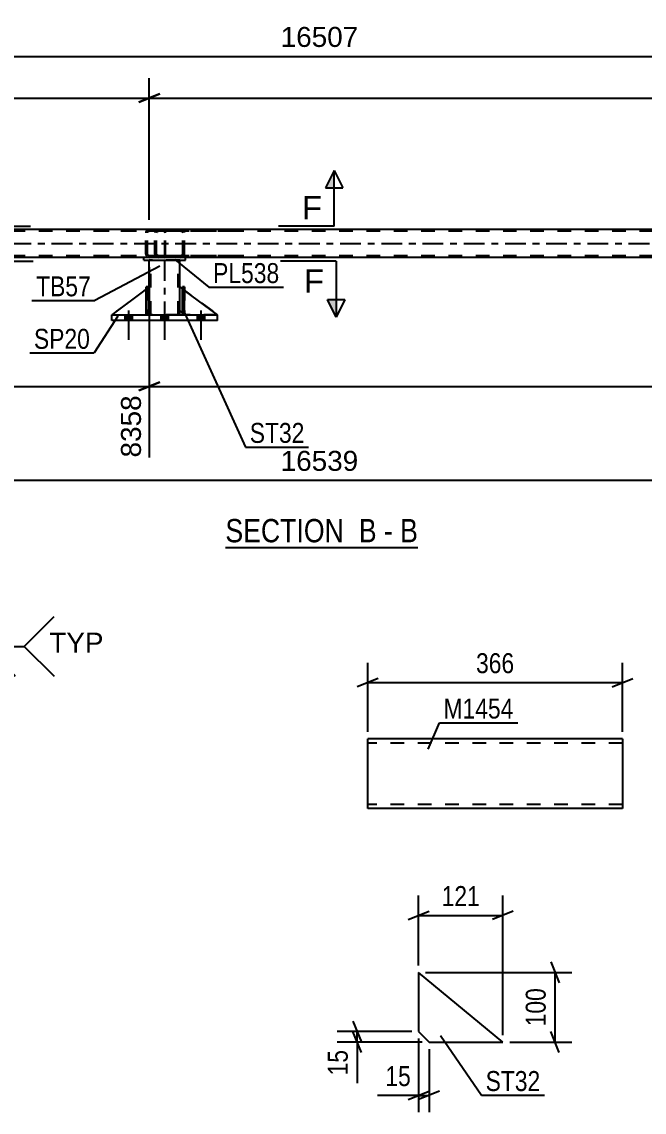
# Model space of a CAD drawing. Header units: millimetres. Extents: x 0 to 841, y 0 to 594.
# Drawn here: x 335.6 to 424.9, y 110 to 266.4 of the extents above; entities that cross this region are included whole.
import ezdxf

# ---------------------------------------------------------------- set-up
doc = ezdxf.new("R2010")
doc.units = ezdxf.units.MM
doc.linetypes.add('DXK_LINE_DOT2', pattern=[3.9198, 1.9599, -1.9599])
doc.linetypes.add('DXK_LINE_DOT3', pattern=[5.9187, 2.979, -0.9799, 0.9799, -0.9799])
doc.styles.add('Arial', font='ARIAL.TTF', dxfattribs={"height": 0.2})
doc.styles.add('Arial Narrow', font='ARIALN.TTF', dxfattribs={"height": 0.2})

# ---------------------------------------------------------------- blocks, each defined once
blk = doc.blocks.new('Unknown-318895945-17 - 3225')
at = {"color": 6, "linetype": 'Continuous'}
blk.add_line((364.8, 191.01), (392.44, 191.01), dxfattribs=at)
at = {"color": 0, "linetype": 'Continuous'}
for points in [[(382.91, 191.76), (382.91, 195.26), (364.8, 195.26), (364.8, 191.76)], [(386.51, 191.76), (386.51, 195.26), (383.96, 195.26), (383.96, 191.76)], [(388.84, 191.76), (388.84, 195.26), (387.56, 195.26), (387.56, 191.76)], [(392.44, 191.76), (392.44, 195.26), (389.89, 195.26), (389.89, 191.76)]]:
    blk.add_wipeout(points, dxfattribs=at)
at = {"color": 7, "linetype": 'Continuous', "style": 'Arial Narrow'}
for s, p in [('SECTION ', (364.8, 191.76)), ('B', (383.96, 191.76)), ('B', (389.89, 191.76)), ('-', (387.56, 191.76))]:
    blk.add_text(s, height=3.34, dxfattribs=at).set_placement(p)
blk = doc.blocks.new('Part-318895945-3230 - 3225')
at = {"color": 7, "linetype": 'DXK_LINE_DOT2'}
for p, q in [((354.7, 236.34), (354.67, 236.16)), ((354.92, 236.16), (354.94, 236.25)), ((354.94, 236.25), (355, 236.33)), ((355.18, 236.64), (354.98, 236.6)), ((355, 236.33), (355.08, 236.38)), ((355.08, 236.38), (355.18, 236.4)), ((365.69, 236.64), (355.18, 236.64)), ((365.69, 236.4), (355.18, 236.4)), ((358.61, 236.6), (358.41, 236.64)), ((358.41, 236.4), (358.51, 236.38)), ((358.51, 236.38), (358.59, 236.33)), ((358.59, 236.33), (358.65, 236.25)), ((358.65, 236.25), (358.67, 236.16)), ((358.92, 236.16), (358.88, 236.34)), ((354.67, 233.12), (354.67, 236.16)), ((354.92, 233.12), (354.92, 236.16)), ((358.67, 233.12), (358.67, 236.16)), ((358.92, 233.12), (358.92, 236.16)), ((354.67, 233.12), (354.7, 232.93)), ((354.94, 233.02), (354.92, 233.12)), ((358.67, 233.12), (358.65, 233.02)), ((358.88, 232.93), (358.92, 233.12)), ((355, 232.95), (354.94, 233.02)), ((354.98, 232.67), (355.18, 232.64)), ((355.08, 232.89), (355, 232.95)), ((355.18, 232.88), (355.08, 232.89)), ((365.69, 232.88), (355.18, 232.88)), ((365.69, 232.64), (355.18, 232.64)), ((358.51, 232.89), (358.41, 232.88)), ((358.41, 232.64), (358.61, 232.67)), ((358.59, 232.95), (358.51, 232.89)), ((358.65, 233.02), (358.59, 232.95))]:
    blk.add_line(p, q, dxfattribs=at)
for centre, start, end in [((355.16, 236.13), 110.7583, 155.68), ((358.43, 236.13), 24.32, 69.2417), ((355.16, 233.14), 204.32, 249.2417), ((358.43, 233.14), 290.7583, 335.68)]:
    blk.add_arc(centre, 0.496, start, end, dxfattribs=at)
blk = doc.blocks.new('Part-318895945-3255 - 3225')
at = {"color": 7, "linetype": 'DXK_LINE_DOT2'}
for p, q in [((353.74, 228.4), (353.42, 228.4)), ((353.42, 225), (353.42, 228.4)), ((353.42, 224.4), (353.42, 228.4)), ((353.74, 228.4), (353.74, 225)), ((353.74, 224.4), (353.74, 228.4)), ((353.74, 225), (353.42, 225)), ((353.42, 224.4), (353.42, 225)), ((353.74, 224.4), (353.42, 224.4)), ((353.74, 225), (353.74, 224.4)), ((353.74, 224.4), (353.74, 224.4))]:
    blk.add_line(p, q, dxfattribs=at)
blk = doc.blocks.new('Part-318895945-3432 - 3225')
at = {"color": 7, "linetype": 'DXK_LINE_DOT2'}
for p, q in [((358.94, 228.4), (358.62, 228.4)), ((358.62, 225), (358.62, 228.4)), ((358.62, 224.4), (358.62, 228.4)), ((358.94, 228.4), (358.94, 225)), ((358.94, 224.4), (358.94, 228.4)), ((358.94, 225), (358.62, 225)), ((358.62, 224.4), (358.62, 225)), ((358.94, 224.4), (358.62, 224.4)), ((358.94, 225), (358.94, 224.4)), ((358.94, 224.4), (358.94, 224.4))]:
    blk.add_line(p, q, dxfattribs=at)
blk = doc.blocks.new('Part-318895945-3320 - 3225')
at = {"color": 7, "linetype": 'DXK_LINE_DOT2'}
for p, q in [((358.27, 225), (358.27, 228.4)), ((358.27, 228.4), (363.67, 224.4)), ((358.87, 224.4), (358.27, 225)), ((363.67, 224.4), (358.87, 224.4))]:
    blk.add_line(p, q, dxfattribs=at)
blk = doc.blocks.new('Part-318895945-3448 - 3225')
at = {"color": 7, "linetype": 'DXK_LINE_DOT2'}
for p, q in [((355.94, 236.64), (347.62, 236.64)), ((355.94, 236.4), (347.62, 236.4)), ((353.39, 236.34), (353.35, 236.16)), ((353.6, 236.16), (353.62, 236.25)), ((353.62, 236.25), (353.67, 236.33)), ((353.85, 236.64), (353.66, 236.6)), ((353.67, 236.33), (353.75, 236.38)), ((353.75, 236.38), (353.85, 236.4)), ((354.67, 236.4), (354.67, 236.64)), ((356.05, 236.6), (355.94, 236.64)), ((355.94, 236.4), (355.99, 236.38)), ((355.99, 236.38), (356.04, 236.33)), ((356.04, 236.33), (356.07, 236.25)), ((356.13, 236.5), (356.05, 236.6)), ((356.07, 236.25), (356.08, 236.16)), ((356.19, 236.34), (356.13, 236.5)), ((356.21, 236.16), (356.19, 236.34)), ((353.35, 233.12), (353.35, 236.16)), ((353.6, 233.12), (353.6, 236.16)), ((356.08, 233.12), (356.08, 236.16)), ((356.21, 233.12), (356.21, 236.16)), ((353.35, 233.12), (353.39, 232.93)), ((353.62, 233.02), (353.6, 233.12)), ((356.08, 233.12), (356.07, 233.02)), ((356.19, 232.93), (356.21, 233.12)), ((355.94, 232.88), (347.62, 232.88)), ((355.94, 232.64), (347.62, 232.64)), ((353.67, 232.95), (353.62, 233.02)), ((353.66, 232.67), (353.85, 232.64)), ((353.75, 232.89), (353.67, 232.95)), ((353.85, 232.88), (353.75, 232.89)), ((354.67, 232.67), (354.67, 232.88)), ((354.67, 232.64), (354.67, 232.67)), ((355.99, 232.89), (355.94, 232.88)), ((355.94, 232.64), (356.05, 232.67)), ((356.04, 232.95), (355.99, 232.89)), ((356.07, 233.02), (356.04, 232.95)), ((356.05, 232.67), (356.13, 232.78)), ((356.13, 232.78), (356.19, 232.93))]:
    blk.add_line(p, q, dxfattribs=at)
for centre, start, end in [((353.84, 236.14), 111.1941, 156.1506), ((353.84, 233.13), 203.8494, 248.8059)]:
    blk.add_arc(centre, 0.492, start, end, dxfattribs=at)
blk = doc.blocks.new('Part-318895945-3303 - 3225')
at = {"color": 7, "linetype": 'DXK_LINE_DOT2'}
for p, q in [((353.87, 228.4), (348.47, 224.4)), ((353.87, 225), (353.87, 228.4)), ((353.87, 228.4), (353.87, 225)), ((348.47, 224.4), (353.27, 224.4)), ((353.27, 224.4), (353.87, 225)), ((353.87, 225), (353.27, 224.4)), ((353.87, 225), (353.87, 225))]:
    blk.add_line(p, q, dxfattribs=at)
blk = doc.blocks.new('Part-318895945-3304 - 3225')
at = {"color": 2, "linetype": 'Continuous'}
for p, q in [((353.42, 228.06), (348.47, 224.4)), ((353.87, 228.4), (353.74, 228.3)), ((353.87, 225), (353.87, 228.4)), ((353.42, 224.55), (353.27, 224.4)), ((353.87, 225), (353.74, 224.87)), ((353.87, 225), (353.87, 225))]:
    blk.add_line(p, q, dxfattribs=at)
at = {"color": 7, "linetype": 'DXK_LINE_DOT2'}
for p, q in [((353.74, 228.3), (353.42, 228.06)), ((353.87, 225), (353.87, 228.4)), ((348.47, 224.4), (348.47, 224.4)), ((348.47, 224.4), (353.27, 224.4)), ((353.87, 225), (353.27, 224.4)), ((353.74, 224.87), (353.42, 224.55))]:
    blk.add_line(p, q, dxfattribs=at)
blk = doc.blocks.new('Bolt-318895945-3381 - 3225')
at = {"linetype": 'Continuous'}
for points in [[(350.35, 223.6), (351.39, 223.6), (351.39, 224.4), (350.35, 224.4)], [(350.35, 223.6), (351.39, 223.6), (351.39, 224.4), (350.35, 224.4)], [(350.35, 223.6), (351.39, 223.6), (351.39, 224.4), (350.35, 224.4)], [(355.55, 223.6), (356.59, 223.6), (356.59, 224.4), (355.55, 224.4)], [(355.55, 223.6), (356.59, 223.6), (356.59, 224.4), (355.55, 224.4)], [(360.75, 223.6), (361.79, 223.6), (361.79, 224.4), (360.75, 224.4)], [(360.75, 223.6), (361.79, 223.6), (361.79, 224.4), (360.75, 224.4)], [(360.75, 223.6), (361.79, 223.6), (361.79, 224.4), (360.75, 224.4)]]:
    blk.add_hatch(color=1, dxfattribs=at).paths.add_polyline_path(points)
at = {"color": 1, "linetype": 'Continuous'}
for p, q in [((350.35, 224.4), (350.35, 223.6)), ((350.35, 224.4), (350.35, 223.6)), ((350.35, 224.4), (350.35, 223.6)), ((350.87, 225), (350.87, 220.8)), ((350.87, 225), (350.87, 220.8)), ((350.87, 225), (350.87, 220.8)), ((351.39, 224.4), (351.39, 223.6)), ((351.39, 224.4), (351.39, 223.6)), ((351.39, 224.4), (351.39, 223.6)), ((355.55, 224.4), (355.55, 223.6)), ((355.55, 224.4), (355.55, 223.6)), ((356.07, 225), (356.07, 220.8)), ((356.07, 225), (356.07, 220.8)), ((356.59, 224.4), (356.59, 223.6)), ((356.59, 224.4), (356.59, 223.6)), ((360.75, 224.4), (360.75, 223.6)), ((360.75, 224.4), (360.75, 223.6)), ((360.75, 224.4), (360.75, 223.6)), ((361.27, 225), (361.27, 220.8)), ((361.27, 225), (361.27, 220.8)), ((361.27, 225), (361.27, 220.8)), ((361.79, 224.4), (361.79, 223.6)), ((361.79, 224.4), (361.79, 223.6)), ((361.79, 224.4), (361.79, 223.6))]:
    blk.add_line(p, q, dxfattribs=at)
blk = doc.blocks.new('Part-318895945-3321 - 3225')
at = {"color": 2, "linetype": 'Continuous'}
for p, q in [((358.27, 225), (358.27, 228.4)), ((358.27, 228.4), (358.62, 228.13)), ((363.67, 224.4), (358.94, 227.9)), ((358.62, 224.64), (358.27, 225))]:
    blk.add_line(p, q, dxfattribs=at)
at = {"color": 7, "linetype": 'DXK_LINE_DOT2'}
for p, q in [((358.94, 227.9), (358.62, 228.13)), ((358.62, 224.64), (358.87, 224.4)), ((358.87, 224.4), (363.67, 224.4))]:
    blk.add_line(p, q, dxfattribs=at)
blk = doc.blocks.new('Part-318895945-3326 - 3225')
at = {"color": 2, "linetype": 'Continuous'}
for p, q in [((348.47, 223.6), (348.47, 224.4)), ((348.47, 224.4), (363.67, 224.4)), ((363.67, 223.6), (363.67, 224.4)), ((363.67, 223.6), (348.47, 223.6))]:
    blk.add_line(p, q, dxfattribs=at)
blk = doc.blocks.new('Part-318895945-3366 - 3225')
at = {"color": 7, "linetype": 'DXK_LINE_DOT2'}
for p, q in [((665.33, 236.4), (91.26, 236.4)), ((665.33, 232.88), (91.26, 232.88)), ((359.07, 232.64), (353.07, 232.64))]:
    blk.add_line(p, q, dxfattribs=at)
at = {"color": 2, "linetype": 'Continuous'}
for p, q in [((523.34, 236.64), (188.8, 236.64)), ((353.07, 232.64), (188.8, 232.64)), ((523.34, 232.64), (359.07, 232.64))]:
    blk.add_line(p, q, dxfattribs=at)
at = {"color": 7, "linetype": 'DXK_LINE_DOT3'}
blk.add_line((91.26, 234.64), (665.33, 234.64), dxfattribs=at)
blk = doc.blocks.new('Part-318895945-3389 - 3225')
at = {"color": 2, "linetype": 'Continuous'}
for p, q in [((358.62, 224.4), (358.62, 228.4)), ((358.62, 228.4), (358.94, 228.4)), ((358.94, 224.4), (358.94, 228.4)), ((358.62, 224.4), (358.62, 224.4)), ((358.94, 224.4), (358.62, 224.4))]:
    blk.add_line(p, q, dxfattribs=at)
at = {"color": 7, "linetype": 'DXK_LINE_DOT2'}
for p, q in [((358.62, 228.4), (358.62, 225)), ((358.94, 225), (358.94, 228.4)), ((358.62, 225), (358.62, 224.4)), ((358.62, 225), (358.94, 225)), ((358.62, 224.4), (358.62, 224.4)), ((358.62, 224.4), (358.62, 224.4)), ((358.94, 224.4), (358.94, 225)), ((358.94, 224.4), (358.94, 224.4))]:
    blk.add_line(p, q, dxfattribs=at)
blk = doc.blocks.new('Part-318895945-3394 - 3225')
at = {"color": 2, "linetype": 'Continuous'}
for p, q in [((353.87, 228.4), (353.87, 232.24)), ((358.27, 228.4), (358.27, 232.24)), ((353.87, 224.4), (353.87, 225)), ((358.27, 224.4), (358.27, 225))]:
    blk.add_line(p, q, dxfattribs=at)
at = {"color": 7, "linetype": 'DXK_LINE_DOT2'}
for p, q in [((358.27, 232.24), (353.87, 232.24)), ((354.11, 224.4), (354.11, 232.24)), ((358.03, 224.4), (358.03, 232.24)), ((353.87, 225), (353.87, 228.4)), ((358.27, 225), (358.27, 228.4)), ((358.27, 224.4), (353.87, 224.4))]:
    blk.add_line(p, q, dxfattribs=at)
at = {"color": 7, "linetype": 'DXK_LINE_DOT3'}
blk.add_line((356.07, 232.24), (356.07, 224.4), dxfattribs=at)
blk = doc.blocks.new('Part-318895945-3399 - 3225')
at = {"color": 2, "linetype": 'Continuous'}
for p, q in [((359.07, 232.64), (353.07, 232.64)), ((353.07, 232.24), (353.07, 232.64)), ((353.07, 232.24), (359.07, 232.24)), ((359.07, 232.24), (359.07, 232.64))]:
    blk.add_line(p, q, dxfattribs=at)
blk = doc.blocks.new('Part-318895945-3433 - 3225')
at = {"color": 2, "linetype": 'Continuous'}
for p, q in [((353.42, 224.4), (353.42, 228.4)), ((353.42, 228.4), (353.74, 228.4)), ((353.74, 224.4), (353.74, 228.4)), ((353.42, 224.4), (353.42, 224.4)), ((353.74, 224.4), (353.42, 224.4))]:
    blk.add_line(p, q, dxfattribs=at)
at = {"color": 7, "linetype": 'DXK_LINE_DOT2'}
for p, q in [((353.42, 228.4), (353.42, 225)), ((353.74, 225), (353.74, 228.4)), ((353.42, 225), (353.42, 224.4)), ((353.42, 225), (353.74, 225)), ((353.42, 224.4), (353.42, 224.4)), ((353.42, 224.4), (353.42, 224.4)), ((353.74, 224.4), (353.74, 225)), ((353.74, 224.4), (353.74, 224.4))]:
    blk.add_line(p, q, dxfattribs=at)
blk = doc.blocks.new('Part-318895945-1779 - 1763')
at = {"color": 2, "linetype": 'Continuous'}
for p, q in [((392.55, 130.05), (392.55, 121.55)), ((404.64, 120.05), (392.55, 130.05)), ((392.55, 121.55), (394.05, 120.05)), ((394.05, 120.05), (404.64, 120.05))]:
    blk.add_line(p, q, dxfattribs=at)
blk = doc.blocks.new('Part-318895945-1488 - 1472')
at = {"color": 2, "linetype": 'Continuous'}
for p, q in [((421.82, 163.54), (385.24, 163.54)), ((385.24, 153.54), (385.24, 163.54)), ((421.82, 163.54), (421.82, 153.54)), ((421.82, 153.54), (385.24, 153.54))]:
    blk.add_line(p, q, dxfattribs=at)
at = {"color": 7, "linetype": 'DXK_LINE_DOT2'}
for p, q in [((421.82, 162.94), (385.24, 162.94)), ((385.24, 154.19), (385.24, 154.28)), ((385.24, 154.19), (385.24, 154.28)), ((385.24, 154.14), (385.24, 154.19)), ((385.24, 154.14), (385.24, 154.19)), ((421.82, 154.14), (385.24, 154.14)), ((421.82, 154.14), (421.82, 154.19))]:
    blk.add_line(p, q, dxfattribs=at)
blk = doc.blocks.new('StraightDimension-318895945-3535 - 3225')
at = {"color": 7, "linetype": 'Continuous'}
blk.add_line((82.64, 261.48), (673.95, 261.48), dxfattribs=at)
at = {"color": 0}
blk.add_wipeout([(384.46, 262.23), (384.46, 266.43), (372.14, 266.43), (372.14, 262.23)], dxfattribs=at)
at = {"color": 3, "style": 'Arial'}
blk.add_text('16507', height=2.865, dxfattribs=at).set_placement((372.74, 262.83))
blk = doc.blocks.new('StraightDimension-318895945-3589 - 3225')
at = {"color": 7, "linetype": 'Continuous'}
for p, q in [((353.87, 238.04), (353.87, 258.35)), ((183.6, 255.5), (353.87, 255.5)), ((352.37, 254.9), (355.37, 256.1))]:
    blk.add_line(p, q, dxfattribs=at)
blk = doc.blocks.new('StraightDimension-318895945-3599 - 3225')
at = {"color": 7, "linetype": 'Continuous'}
for p, q in [((353.87, 238.04), (353.87, 258.35)), ((355.37, 256.1), (352.37, 254.9)), ((353.87, 255.5), (524.14, 255.5))]:
    blk.add_line(p, q, dxfattribs=at)
blk = doc.blocks.new('StraightDimension-318895945-3635 - 3225')
at = {"color": 7, "linetype": 'Continuous'}
for p, q in [((353.87, 231.24), (353.87, 203.93)), ((355.37, 214.72), (352.37, 213.52)), ((353.87, 214.12), (524.14, 214.12))]:
    blk.add_line(p, q, dxfattribs=at)
blk = doc.blocks.new('StraightDimension-318895945-3645 - 3225')
at = {"color": 7, "linetype": 'Continuous'}
for p, q in [((353.87, 231.24), (353.87, 203.93)), ((352.37, 213.52), (355.37, 214.72)), ((183.6, 214.12), (353.87, 214.12))]:
    blk.add_line(p, q, dxfattribs=at)
at = {"color": 0, "linetype": 'Continuous'}
blk.add_wipeout([(353.27, 213.42), (349.07, 213.42), (349.07, 203.33), (353.27, 203.33)], dxfattribs=at)
at = {"color": 3, "linetype": 'Continuous', "style": 'Arial'}
blk.add_text('8358', height=2.865, rotation=90.0002, dxfattribs=at).set_placement((352.67, 203.93))
blk = doc.blocks.new('StraightDimension-318895945-3666 - 3225')
at = {"color": 7, "linetype": 'Continuous'}
blk.add_line((82, 200.66), (674.59, 200.66), dxfattribs=at)
at = {"color": 0}
blk.add_wipeout([(384.46, 201.41), (384.46, 205.61), (372.14, 205.61), (372.14, 201.41)], dxfattribs=at)
at = {"color": 3, "style": 'Arial'}
blk.add_text('16539', height=2.865, dxfattribs=at).set_placement((372.74, 202.01))
blk = doc.blocks.new('StraightDimension-318895945-1781 - 1763')
at = {"color": 7, "linetype": 'Continuous'}
for p, q in [((411.54, 131.55), (412.74, 128.55)), ((393.55, 130.05), (414.54, 130.05)), ((412.14, 120.05), (412.14, 130.05)), ((412.74, 118.55), (411.54, 121.55)), ((405.64, 120.05), (414.54, 120.05))]:
    blk.add_line(p, q, dxfattribs=at)
at = {"color": 0}
blk.add_wipeout([(411.39, 128.4), (407.19, 128.4), (407.19, 121.71), (411.39, 121.71)], dxfattribs=at)
at = {"color": 3, "style": 'Arial Narrow'}
blk.add_text('100', height=2.863, rotation=90.0002, dxfattribs=at).set_placement((410.79, 122.31))
blk = doc.blocks.new('StraightDimension-318895945-1793 - 1763')
at = {"color": 7, "linetype": 'Continuous'}
for p, q in [((383.12, 123.05), (384.32, 120.05)), ((391.55, 121.55), (380.87, 121.55)), ((384.32, 118.55), (383.12, 121.55)), ((383.72, 120.05), (383.72, 121.55)), ((393.05, 120.05), (380.87, 120.05))]:
    blk.add_line(p, q, dxfattribs=at)
at = {"color": 0}
blk.add_wipeout([(382.97, 119.53), (378.77, 119.53), (378.77, 114.67), (382.97, 114.67)], dxfattribs=at)
at = {"color": 7, "linetype": 'Continuous'}
blk.add_line((383.72, 120.05), (383.72, 114.15), dxfattribs=at)
blk.add_line((383.72, 120.05), (383.72, 114.15), dxfattribs=at)
at = {"color": 3, "style": 'Arial Narrow'}
blk.add_text('15', height=2.863, rotation=90.0002, dxfattribs=at).set_placement((382.37, 115.27))
blk = doc.blocks.new('StraightDimension-318895945-1805 - 1763')
at = {"color": 7, "linetype": 'Continuous'}
for p, q in [((392.55, 131.05), (392.55, 141.07)), ((404.64, 121.05), (404.64, 141.07)), ((391.05, 137.62), (394.05, 138.82)), ((392.55, 138.22), (404.64, 138.22)), ((406.14, 138.82), (403.14, 137.62))]:
    blk.add_line(p, q, dxfattribs=at)
at = {"color": 0}
blk.add_wipeout([(401.94, 138.97), (401.94, 143.17), (395.25, 143.17), (395.25, 138.97)], dxfattribs=at)
at = {"color": 3, "style": 'Arial Narrow'}
blk.add_text('121', height=2.863, dxfattribs=at).set_placement((395.85, 139.57))
blk = doc.blocks.new('StraightDimension-318895945-1815 - 1763')
at = {"color": 7, "linetype": 'Continuous'}
for p, q in [((392.55, 120.55), (392.55, 109.99)), ((394.05, 119.05), (394.05, 109.99)), ((391.05, 111.79), (394.05, 112.99)), ((395.55, 112.99), (392.55, 111.79)), ((392.55, 112.39), (394.05, 112.39))]:
    blk.add_line(p, q, dxfattribs=at)
at = {"color": 0}
blk.add_wipeout([(392.02, 113.14), (392.02, 117.34), (387.17, 117.34), (387.17, 113.14)], dxfattribs=at)
at = {"color": 7, "linetype": 'Continuous'}
blk.add_line((392.55, 112.39), (386.64, 112.39), dxfattribs=at)
blk.add_line((392.55, 112.39), (386.64, 112.39), dxfattribs=at)
at = {"color": 3, "style": 'Arial Narrow'}
blk.add_text('15', height=2.863, dxfattribs=at).set_placement((387.77, 113.74))
blk = doc.blocks.new('StraightDimension-318895945-1490 - 1472')
at = {"color": 7, "linetype": 'Continuous'}
for p, q in [((385.24, 164.54), (385.24, 174.48)), ((421.82, 164.54), (421.82, 174.48)), ((386.74, 172.23), (383.74, 171.03)), ((420.32, 171.03), (423.32, 172.23)), ((385.24, 171.63), (421.82, 171.63))]:
    blk.add_line(p, q, dxfattribs=at)
at = {"color": 0}
blk.add_wipeout([(406.87, 172.38), (406.87, 176.58), (400.19, 176.58), (400.19, 172.38)], dxfattribs=at)
at = {"color": 3, "style": 'Arial Narrow'}
blk.add_text('366', height=2.863, dxfattribs=at).set_placement((400.79, 172.98))
blk = doc.blocks.new('WeldMark-318895945-6366 - 6074')
at = {"linetype": 'Continuous'}
for points in [[(309.05, 156.16), (306.47, 154.45), (307.94, 157.17)], [(318.53, 143.54), (317.01, 140.85), (317.09, 143.94)]]:
    blk.add_hatch(color=30, dxfattribs=at).paths.add_polyline_path(points)
at = {"color": 30, "linetype": 'Continuous'}
for p, q in [((306.47, 154.45), (326.91, 176.83)), ((317.01, 140.85), (326.91, 176.83)), ((326.91, 176.83), (335.91, 176.83))]:
    blk.add_line(p, q, dxfattribs=at)
at = {"color": 3, "linetype": 'Continuous'}
for q in [(334.63, 172.54), (331.2, 172.54)]:
    blk.add_line((331.2, 176.83), q, dxfattribs=at)
for start, end in [(90, 270), (270, 90)]:
    blk.add_arc((326.91, 176.83), 1.5, start, end, dxfattribs=at)
at = {"color": 0, "linetype": 'Continuous'}
blk.add_wipeout([(347.29, 175.93), (347.29, 178.93), (339.51, 178.93), (339.51, 175.93)], dxfattribs=at)
blk.add_wipeout([(347.29, 175.93), (347.29, 178.93), (339.51, 178.93), (339.51, 175.93)], dxfattribs=at)
at = {"color": 3, "linetype": 'Continuous'}
for q in [(340.2, 181.11), (340.2, 172.54)]:
    blk.add_line((335.91, 176.83), q, dxfattribs=at)
at = {"color": 3, "linetype": 'Continuous', "style": 'Arial'}
blk.add_text('TYP', height=2.865, dxfattribs=at).set_placement((339.51, 175.93))
blk = doc.blocks.new('Mark-318895945-3322 - 3225')
at = {"color": 0}
blk.add_wipeout([(345.35, 219.52), (345.35, 222.52), (337.31, 222.52), (337.31, 219.52)], dxfattribs=at)
blk.add_wipeout([(345.35, 219.52), (345.35, 222.52), (337.31, 222.52), (337.31, 219.52)], dxfattribs=at)
at = {"color": 30, "linetype": 'Continuous'}
for p in [(349.36, 224.22), (336.71, 218.92)]:
    blk.add_line(p, (345.95, 218.92), dxfattribs=at)
at = {"color": 3, "style": 'Arial Narrow'}
blk.add_text('SP20', height=2.863, dxfattribs=at).set_placement((337.31, 219.52))
blk = doc.blocks.new('Mark-318895945-3385 - 3225')
at = {"color": 0}
blk.add_wipeout([(376.15, 206.02), (376.15, 209.02), (368.3, 209.02), (368.3, 206.02)], dxfattribs=at)
blk.add_wipeout([(376.15, 206.02), (376.15, 209.02), (368.3, 209.02), (368.3, 206.02)], dxfattribs=at)
at = {"color": 30, "linetype": 'Continuous'}
for p, q in [((358.7, 225.21), (367.7, 205.42)), ((367.7, 205.42), (376.75, 205.42))]:
    blk.add_line(p, q, dxfattribs=at)
at = {"color": 3, "style": 'Arial Narrow'}
blk.add_text('ST32', height=2.863, dxfattribs=at).set_placement((368.3, 206.02))
blk = doc.blocks.new('Mark-318895945-3390 - 3225')
at = {"color": 0}
blk.add_wipeout([(345.47, 227.05), (345.47, 230.05), (337.62, 230.05), (337.62, 227.05)], dxfattribs=at)
blk.add_wipeout([(345.47, 227.05), (345.47, 230.05), (337.62, 230.05), (337.62, 227.05)], dxfattribs=at)
at = {"color": 30, "linetype": 'Continuous'}
for p in [(355.36, 231.39), (337.02, 226.45)]:
    blk.add_line(p, (346.07, 226.45), dxfattribs=at)
at = {"color": 3, "style": 'Arial Narrow'}
blk.add_text('TB57', height=2.863, dxfattribs=at).set_placement((337.62, 227.05))
blk = doc.blocks.new('Mark-318895945-3395 - 3225')
at = {"color": 0}
blk.add_wipeout([(372.54, 228.95), (372.54, 231.95), (363.04, 231.95), (363.04, 228.95)], dxfattribs=at)
blk.add_wipeout([(372.54, 228.95), (372.54, 231.95), (363.04, 231.95), (363.04, 228.95)], dxfattribs=at)
at = {"color": 30, "linetype": 'Continuous'}
for p, q in [((357.52, 232.31), (362.44, 228.35)), ((362.44, 228.35), (373.14, 228.35))]:
    blk.add_line(p, q, dxfattribs=at)
at = {"color": 3, "style": 'Arial Narrow'}
blk.add_text('PL538', height=2.863, dxfattribs=at).set_placement((363.04, 228.95))
blk = doc.blocks.new('SectionMark-318895945-3697 - 3225')
at = {"linetype": 'Continuous'}
for points in [[(329.21, 226.57), (330.46, 226.57), (329.21, 224.07)], [(379.44, 226.57), (380.69, 226.57), (380.69, 224.07)]]:
    blk.add_hatch(color=6, dxfattribs=at).paths.add_polyline_path(points)
at = {"color": 6, "linetype": 'Continuous'}
for p, q in [((329.21, 232.07), (337.21, 232.07)), ((329.21, 232.07), (329.21, 224.07)), ((380.69, 232.07), (372.69, 232.07)), ((380.69, 232.07), (380.69, 224.07)), ((329.21, 224.07), (327.96, 226.57)), ((330.46, 226.57), (327.96, 226.57)), ((329.21, 224.07), (330.46, 226.57)), ((379.44, 226.57), (381.94, 226.57)), ((380.69, 224.07), (379.44, 226.57)), ((381.94, 226.57), (380.69, 224.07))]:
    blk.add_line(p, q, dxfattribs=at)
at = {"color": 0, "linetype": 'Continuous'}
for points in [[(333.81, 227.57), (333.81, 231.07), (330.96, 231.07), (330.96, 227.57)], [(378.94, 227.57), (378.94, 231.07), (376.09, 231.07), (376.09, 227.57)]]:
    blk.add_wipeout(points, dxfattribs=at)
at = {"color": 3, "linetype": 'Continuous', "style": 'Arial'}
for p in [(330.96, 227.57), (376.09, 227.57)]:
    blk.add_text('F', height=3.34, dxfattribs=at).set_placement(p)
blk = doc.blocks.new('SectionMark-318895945-3705 - 3225')
at = {"linetype": 'Continuous'}
for points in [[(330.04, 242.59), (328.79, 242.59), (328.79, 245.09)], [(380.41, 242.59), (379.16, 242.59), (380.41, 245.09)]]:
    blk.add_hatch(color=6, dxfattribs=at).paths.add_polyline_path(points)
at = {"color": 6, "linetype": 'Continuous'}
for p, q in [((327.54, 242.59), (328.79, 245.09)), ((328.79, 237.09), (328.79, 245.09)), ((328.79, 245.09), (330.04, 242.59)), ((380.41, 245.09), (379.16, 242.59)), ((380.41, 237.09), (380.41, 245.09)), ((380.41, 245.09), (381.66, 242.59)), ((330.04, 242.59), (327.54, 242.59)), ((379.16, 242.59), (381.66, 242.59)), ((328.79, 237.09), (336.79, 237.09)), ((380.41, 237.09), (372.41, 237.09))]:
    blk.add_line(p, q, dxfattribs=at)
at = {"color": 0, "linetype": 'Continuous'}
for points in [[(333.39, 238.09), (333.39, 241.59), (330.54, 241.59), (330.54, 238.09)], [(378.66, 238.09), (378.66, 241.59), (375.81, 241.59), (375.81, 238.09)]]:
    blk.add_wipeout(points, dxfattribs=at)
at = {"color": 3, "linetype": 'Continuous', "style": 'Arial'}
for p in [(330.54, 238.09), (375.81, 238.09)]:
    blk.add_text('F', height=3.34, dxfattribs=at).set_placement(p)
blk = doc.blocks.new('Mark-318895945-1775 - 1763')
at = {"color": 0}
blk.add_wipeout([(410.02, 113.03), (410.02, 116.03), (402.17, 116.03), (402.17, 113.03)], dxfattribs=at)
blk.add_wipeout([(410.02, 113.03), (410.02, 116.03), (402.17, 116.03), (402.17, 113.03)], dxfattribs=at)
at = {"color": 30, "linetype": 'Continuous'}
for p, q in [((395.67, 121.01), (401.57, 112.43)), ((401.57, 112.43), (410.62, 112.43))]:
    blk.add_line(p, q, dxfattribs=at)
at = {"color": 3, "style": 'Arial Narrow'}
blk.add_text('ST32', height=2.863, dxfattribs=at).set_placement((402.17, 113.03))
blk = doc.blocks.new('Mark-318895945-1484 - 1472')
at = {"color": 0}
blk.add_wipeout([(406.18, 166.47), (406.18, 169.47), (396.12, 169.47), (396.12, 166.47)], dxfattribs=at)
blk.add_wipeout([(406.18, 166.47), (406.18, 169.47), (396.12, 169.47), (396.12, 166.47)], dxfattribs=at)
at = {"color": 30, "linetype": 'Continuous'}
for p, q in [((393.92, 162.08), (395.52, 165.87)), ((395.52, 165.87), (406.78, 165.87))]:
    blk.add_line(p, q, dxfattribs=at)
at = {"color": 3, "style": 'Arial Narrow'}
blk.add_text('M1454', height=2.863, dxfattribs=at).set_placement((396.12, 166.47))

msp = doc.modelspace()

# ---------------------------------------------------------------- block references
for name in ['StraightDimension-318895945-3535 - 3225', 'Part-318895945-3366 - 3225', 'Part-318895945-3448 - 3225', 'Part-318895945-3230 - 3225', 'Part-318895945-3399 - 3225', 'Part-318895945-3394 - 3225', 'Part-318895945-3303 - 3225', 'Part-318895945-3304 - 3225', 'Part-318895945-3255 - 3225', 'Part-318895945-3433 - 3225', 'Part-318895945-3320 - 3225', 'Part-318895945-3321 - 3225', 'Part-318895945-3432 - 3225', 'Part-318895945-3389 - 3225', 'Part-318895945-3326 - 3225', 'Bolt-318895945-3381 - 3225', 'Unknown-318895945-17 - 3225', 'WeldMark-318895945-6366 - 6074', 'StraightDimension-318895945-1490 - 1472', 'Part-318895945-1488 - 1472', 'Part-318895945-1779 - 1763']:
    msp.add_blockref(name, (0, 0))

# ---------------------------------------------------------------- next in the draw order: block references
for name in ['StraightDimension-318895945-3589 - 3225', 'StraightDimension-318895945-3635 - 3225', 'Mark-318895945-1484 - 1472', 'StraightDimension-318895945-1781 - 1763']:
    msp.add_blockref(name, (0, 0))

# ---------------------------------------------------------------- next in the draw order: block references
for name in ['StraightDimension-318895945-3599 - 3225', 'Mark-318895945-3395 - 3225', 'StraightDimension-318895945-3645 - 3225', 'StraightDimension-318895945-1793 - 1763']:
    msp.add_blockref(name, (0, 0))

# ---------------------------------------------------------------- next in the draw order: block references
for name in ['SectionMark-318895945-3705 - 3225', 'StraightDimension-318895945-3666 - 3225', 'StraightDimension-318895945-1805 - 1763']:
    msp.add_blockref(name, (0, 0))

# ---------------------------------------------------------------- next in the draw order: block references
for name in ['Mark-318895945-3390 - 3225', 'Mark-318895945-3322 - 3225', 'Mark-318895945-3385 - 3225', 'StraightDimension-318895945-1815 - 1763']:
    msp.add_blockref(name, (0, 0))

# ---------------------------------------------------------------- next in the draw order: block references
for name in ['SectionMark-318895945-3697 - 3225', 'Mark-318895945-1775 - 1763']:
    msp.add_blockref(name, (0, 0))

doc.saveas('drawing.dxf')
